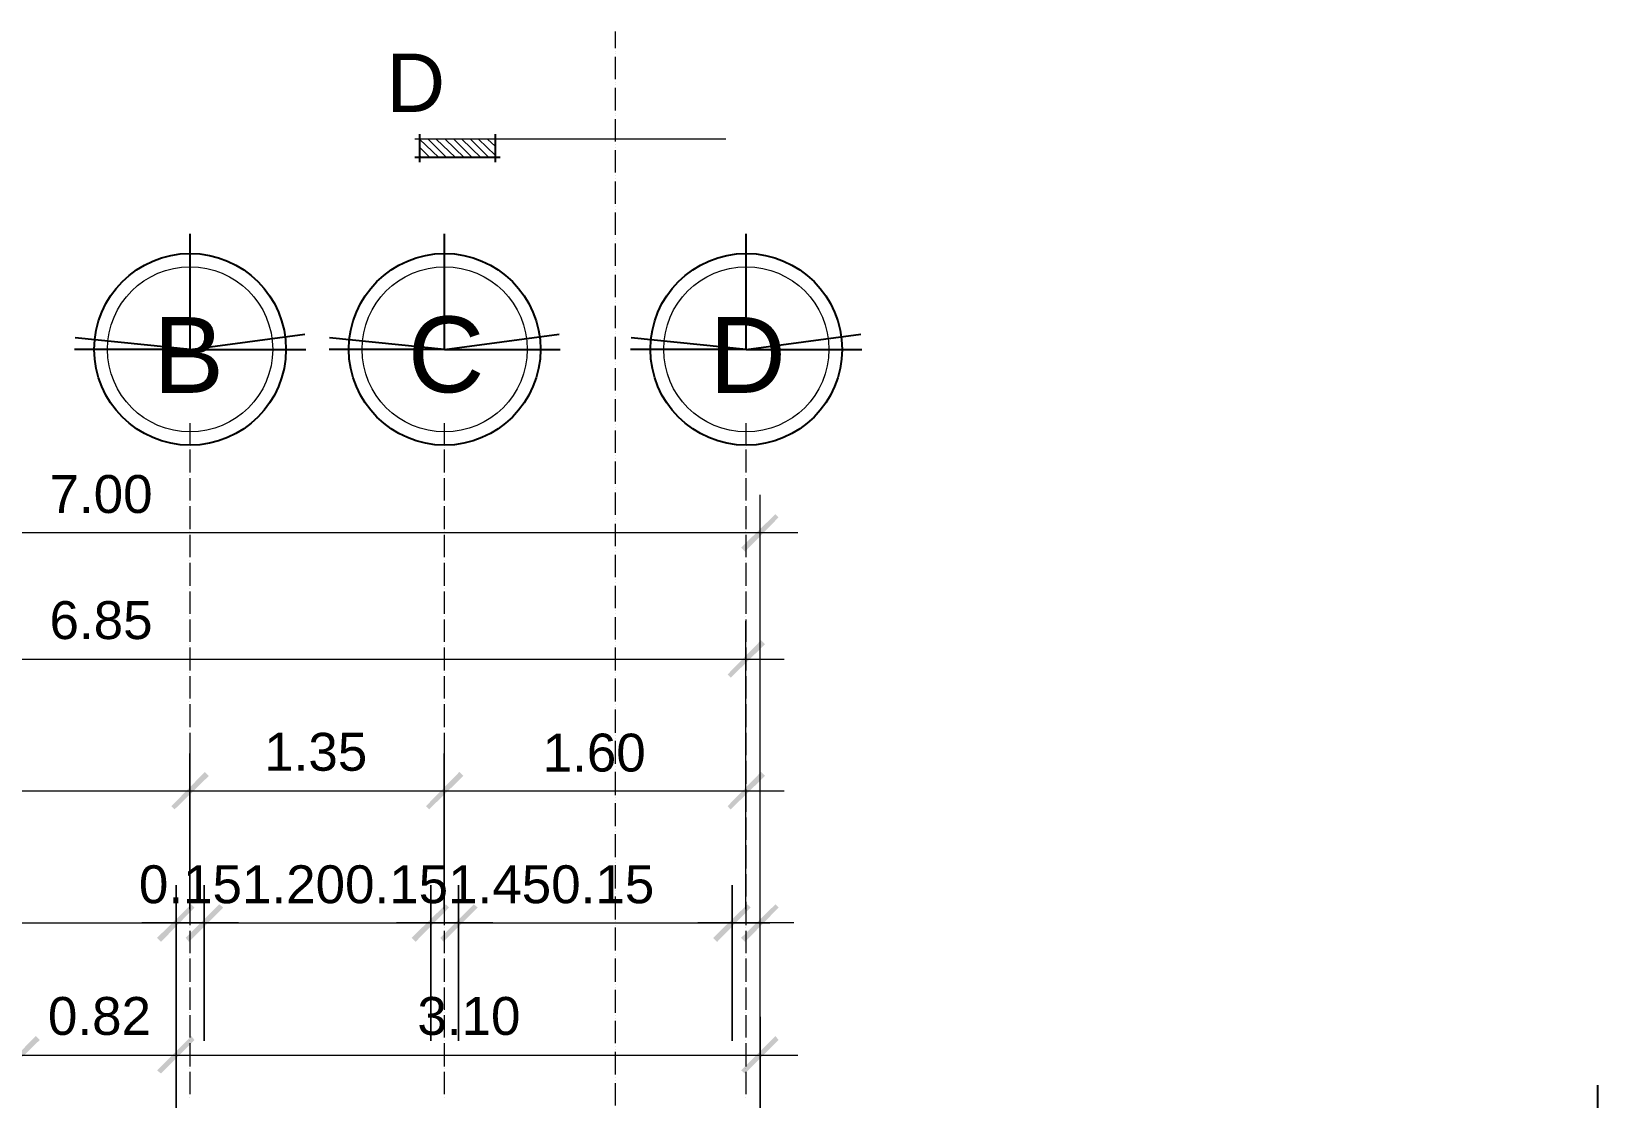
# Model space of a CAD drawing. Header units: millimetres. Extents: x 242 to 289.1, y 51.6 to 80.3.
# Drawn here: x 279.97 to 288.28, y 74.61 to 80.27 of the extents above; entities that cross this region are included whole.
import ezdxf

# ---------------------------------------------------------------- set-up
doc = ezdxf.new("R2010")
doc.units = ezdxf.units.MM
for name, color, linetype in [('PDF_0', 7, 'Continuous'), ('PDF_Acabados', 7, 'Continuous'), ('PDF_Arquitectura', 7, 'Continuous'), ('PDF_Ejes', 7, 'Continuous'), ('PDF_Text', 7, 'Continuous')]:
    doc.layers.add(name, color=color, linetype=linetype)
doc.styles.add('PDF ArialMT', font='arial.ttf')

msp = doc.modelspace()

# ---------------------------------------------------------------- hatches: boundary and pattern name
at = {"layer": 'PDF_0', "transparency": 33554559}
for points in [[(283.7394, 77.5295), (283.7606, 77.5083), (283.9384, 77.6904), (283.9215, 77.7073)], [(283.6675, 76.8564), (283.6844, 76.8395), (283.8664, 77.0173), (283.8453, 77.0384)], [(280.8946, 76.3399), (280.7168, 76.1579), (280.7337, 76.1409), (280.9157, 76.3187)], [(282.245, 76.3399), (282.0672, 76.1579), (282.0841, 76.1409), (282.2662, 76.3187)], [(283.6675, 76.1579), (283.6844, 76.1409), (283.8664, 76.3187), (283.8453, 76.3399)], [(280.8226, 75.6372), (280.6406, 75.4594), (280.6617, 75.4382), (280.8395, 75.6202)], [(280.8099, 75.4382), (280.9919, 75.6202), (280.9708, 75.6372), (280.793, 75.4594)], [(282.1731, 75.6372), (281.991, 75.4594), (282.0122, 75.4382), (282.19, 75.6202)], [(282.1604, 75.4382), (282.3424, 75.6202), (282.3212, 75.6372), (282.1434, 75.4594)], [(283.7733, 75.6372), (283.5912, 75.4594), (283.6124, 75.4382), (283.7902, 75.6202)], [(283.9384, 75.6202), (283.9215, 75.6372), (283.7394, 75.4594), (283.7606, 75.4382)], [(279.8362, 74.7397), (280.0182, 74.9175), (279.9971, 74.9387), (279.8193, 74.7566)], [(280.6617, 74.7397), (280.8395, 74.9175), (280.8226, 74.9387), (280.6406, 74.7566)], [(283.7394, 74.7566), (283.7606, 74.7397), (283.9384, 74.9175), (283.9215, 74.9387)]]:
    msp.add_hatch(color=256, dxfattribs=at).paths.add_polyline_path(points)

# ---------------------------------------------------------------- linework, layer by layer
for p, q in [((280.8162, 78.5815), (280.8162, 79.1951)), ((282.1667, 78.5815), (282.1667, 79.1951)), ((283.7669, 78.5815), (283.7669, 79.1951)), ((280.8162, 78.5815), (280.2057, 78.6423)), ((280.8162, 78.5815), (281.4244, 78.6625)), ((282.1667, 78.5815), (281.5562, 78.6423)), ((282.1667, 78.5815), (282.7749, 78.6625)), ((283.7669, 78.5815), (283.1564, 78.6423)), ((283.7669, 78.5815), (284.3751, 78.6625)), ((280.8162, 78.5815), (280.2027, 78.5815)), ((280.8162, 78.5815), (281.4298, 78.5815)), ((282.1667, 78.5815), (281.5531, 78.5815)), ((282.1667, 78.5815), (282.7803, 78.5815)), ((283.7669, 78.5815), (283.1534, 78.5815)), ((283.7669, 78.5815), (284.3805, 78.5815)), ((288.284, 74.0644), (288.284, 74.678))]:
    msp.add_line(p, q)
for centre in [(280.8162, 78.5815), (282.1667, 78.5815), (283.7669, 78.5815)]:
    msp.add_circle(centre, 0.5085)
at = {"layer": 'PDF_Acabados', "color": 8, "lineweight": 5, "true_color": 0x808080}
msp.add_lwpolyline([(283.659, 79.697), (282.0079, 79.697)], dxfattribs=at)
at = {"layer": 'PDF_Acabados', "lineweight": 25}
for points in [[(282.0333, 79.7224), (282.0333, 79.5743)], [(282.4355, 79.7224), (282.4355, 79.5743)], [(282.4609, 79.5997), (282.0079, 79.5997)]]:
    msp.add_lwpolyline(points, dxfattribs=at)
at = {"layer": 'PDF_Acabados', "lineweight": 9}
for points in [[(282.0333, 79.697), (282.135, 79.5997)], [(282.0799, 79.697), (282.1773, 79.5997)], [(282.1222, 79.697), (282.2239, 79.5997)], [(282.1688, 79.697), (282.2704, 79.5997)], [(282.2154, 79.697), (282.3128, 79.5997)], [(282.2577, 79.697), (282.3593, 79.5997)], [(282.3043, 79.697), (282.4017, 79.5997)], [(282.3466, 79.697), (282.4355, 79.6124)], [(282.3932, 79.697), (282.4355, 79.6589)], [(282.0333, 79.6547), (282.0884, 79.5997)], [(282.0333, 79.6081), (282.046, 79.5997)]]:
    msp.add_lwpolyline(points, dxfattribs=at)
at = {"layer": 'PDF_Arquitectura', "lineweight": 5}
for points in [[(283.0705, 80.2685), (283.0705, 80.1796)], [(283.0705, 80.1627), (283.0705, 80.1627)], [(283.0705, 80.15), (283.0705, 80.15)], [(283.0705, 80.1331), (283.0705, 80.0145)], [(283.0705, 79.9976), (283.0705, 79.9976)], [(283.0705, 79.9849), (283.0705, 79.9849)], [(283.0705, 79.968), (283.0705, 79.8494)], [(283.0705, 79.8325), (283.0705, 79.8325)], [(283.0705, 79.8198), (283.0705, 79.8198)], [(283.0705, 79.8029), (283.0705, 79.6843)], [(283.0705, 79.6674), (283.0705, 79.6674)], [(283.0705, 79.6547), (283.0705, 79.6547)], [(283.0705, 79.6378), (283.0705, 79.5192)], [(283.0705, 79.5023), (283.0705, 79.5023)], [(283.0705, 79.4896), (283.0705, 79.4896)], [(283.0705, 79.4727), (283.0705, 79.3541)], [(283.0705, 79.3372), (283.0705, 79.3372)], [(283.0705, 79.3245), (283.0705, 79.3245)], [(283.0705, 79.3075), (283.0705, 79.189)], [(283.0705, 79.1721), (283.0705, 79.1721)], [(283.0705, 79.1594), (283.0705, 79.1594)], [(283.0705, 79.1424), (283.0705, 79.0239)], [(283.0705, 79.007), (283.0705, 79.007)], [(283.0705, 78.9943), (283.0705, 78.9943)], [(283.0705, 78.9773), (283.0705, 78.8588)], [(283.0705, 78.8419), (283.0705, 78.8419)], [(283.0705, 78.8292), (283.0705, 78.8292)], [(283.0705, 78.8122), (283.0705, 78.6937)], [(283.0705, 78.6768), (283.0705, 78.6768)], [(283.0705, 78.6641), (283.0705, 78.6641)], [(283.0705, 78.6471), (283.0705, 78.5286)], [(283.0705, 78.5117), (283.0705, 78.5117)], [(283.0705, 78.499), (283.0705, 78.499)], [(283.0705, 78.482), (283.0705, 78.3635)], [(283.0705, 78.3466), (283.0705, 78.3466)], [(283.0705, 78.3339), (283.0705, 78.3339)], [(283.0705, 78.3169), (283.0705, 78.1984)], [(283.0705, 78.1815), (283.0705, 78.1815)], [(283.0705, 78.1688), (283.0705, 78.1688)], [(283.0705, 78.1518), (283.0705, 78.0333)], [(283.0705, 78.0164), (283.0705, 78.0164)], [(283.0705, 78.0037), (283.0705, 78.0037)], [(283.0705, 77.9867), (283.0705, 77.8682)], [(283.0705, 77.8512), (283.0705, 77.8512)], [(283.0705, 77.8385), (283.0705, 77.8385)], [(283.0705, 77.8216), (283.0705, 77.7031)], [(283.0705, 77.6861), (283.0705, 77.6861)], [(283.0705, 77.6734), (283.0705, 77.6734)], [(283.0705, 77.6565), (283.0705, 77.538)], [(283.0705, 77.5253), (283.0705, 77.5253)], [(283.0705, 77.5083), (283.0705, 77.5083)], [(283.0705, 77.4914), (283.0705, 77.3729)], [(283.0705, 77.3602), (283.0705, 77.3602)], [(283.0705, 77.3432), (283.0705, 77.3432)], [(283.0705, 77.3263), (283.0705, 77.2078)], [(283.0705, 77.1951), (283.0705, 77.1951)], [(283.0705, 77.1781), (283.0705, 77.1781)], [(283.0705, 77.1612), (283.0705, 77.0427)], [(283.0705, 77.03), (283.0705, 77.03)], [(283.0705, 77.013), (283.0705, 77.013)], [(283.0705, 77.0003), (283.0705, 76.8776)], [(283.0705, 76.8649), (283.0705, 76.8649)], [(283.0705, 76.8479), (283.0705, 76.8479)], [(283.0705, 76.8352), (283.0705, 76.7125)], [(283.0705, 76.6998), (283.0705, 76.6998)], [(283.0705, 76.6828), (283.0705, 76.6828)], [(283.0705, 76.6701), (283.0705, 76.5474)], [(283.0705, 76.5347), (283.0705, 76.5347)], [(283.0705, 76.5177), (283.0705, 76.5177)], [(283.0705, 76.505), (283.0705, 76.3823)], [(283.0705, 76.3695), (283.0705, 76.3695)], [(283.0705, 76.3526), (283.0705, 76.3526)], [(283.0705, 76.3399), (283.0705, 76.2171)], [(283.0705, 76.2044), (283.0705, 76.2044)], [(283.0705, 76.1875), (283.0705, 76.1875)], [(283.0705, 76.1748), (283.0705, 76.052)], [(283.0705, 76.0393), (283.0705, 76.0393)], [(283.0705, 76.0224), (283.0705, 76.0224)], [(283.0705, 76.0097), (283.0705, 75.8869)], [(283.0705, 75.8742), (283.0705, 75.8742)], [(283.0705, 75.8573), (283.0705, 75.8573)], [(283.0705, 75.8446), (283.0705, 75.7218)], [(283.0705, 75.7091), (283.0705, 75.7091)], [(283.0705, 75.6922), (283.0705, 75.6922)], [(283.0705, 75.6795), (283.0705, 75.5567)], [(283.0705, 75.544), (283.0705, 75.544)], [(283.0705, 75.5271), (283.0705, 75.5271)], [(283.0705, 75.5144), (283.0705, 75.3916)], [(283.0705, 75.3789), (283.0705, 75.3789)], [(283.0705, 75.362), (283.0705, 75.362)], [(283.0705, 75.3493), (283.0705, 75.2265)], [(283.0705, 75.2138), (283.0705, 75.2138)], [(283.0705, 75.1969), (283.0705, 75.1969)], [(283.0705, 75.1842), (283.0705, 75.0614)], [(283.0705, 75.0487), (283.0705, 75.0487)], [(283.0705, 75.0318), (283.0705, 75.0318)], [(283.0705, 75.0191), (283.0705, 74.9006)], [(283.0705, 74.8836), (283.0705, 74.8836)], [(283.0705, 74.8667), (283.0705, 74.8667)], [(283.0705, 74.854), (283.0705, 74.7354)], [(283.0705, 74.7185), (283.0705, 74.7185)], [(283.0705, 74.7016), (283.0705, 74.7016)], [(283.0705, 74.6889), (283.0705, 74.5703)]]:
    msp.add_lwpolyline(points, dxfattribs=at)
at = {"layer": 'PDF_Arquitectura', "color": 250, "lineweight": 18, "true_color": 0x404040}
for points in [[(283.841, 75.0403), (283.841, 74.2444), (283.841, 77.8089)], [(276.64, 77.6099), (284.04, 77.6099)], [(283.7648, 76.3145), (283.7648, 77.14)], [(283.968, 76.9368), (276.7162, 76.9368)], [(283.7648, 75.6118), (283.7648, 76.4373)], [(281.0173, 76.2383), (276.7162, 76.2383)], [(282.3678, 76.2383), (280.6151, 76.2383)], [(283.968, 76.2383), (281.9656, 76.2383)], [(283.841, 74.9133), (283.841, 75.7388)], [(276.7924, 75.5398), (280.9411, 75.5398)], [(281.0724, 75.5398), (280.8903, 75.5398), (280.7422, 75.5398), (280.5601, 75.5398)], [(280.6914, 75.5398), (282.2916, 75.5398)], [(282.4228, 75.5398), (282.2408, 75.5398), (282.0926, 75.5398), (281.9106, 75.5398)], [(282.0418, 75.5398), (283.8918, 75.5398)], [(284.0188, 75.5398), (283.841, 75.5398), (283.6929, 75.5398), (283.5108, 75.5398)], [(277.7915, 74.837), (280.1156, 74.837)], [(279.7177, 74.837), (280.9411, 74.837)], [(280.5389, 74.837), (284.04, 74.837)]]:
    msp.add_lwpolyline(points, dxfattribs=at)
for points in [[(280.8141, 76.4373), (280.8141, 75.6118)], [(282.1646, 76.4373), (282.1646, 75.6118)], [(280.7422, 75.7388), (280.7422, 74.9133)], [(280.8903, 75.7388), (280.8903, 74.9133)], [(282.0926, 75.7388), (282.0926, 74.9133)], [(282.2408, 75.7388), (282.2408, 74.9133)], [(283.6929, 75.7388), (283.6929, 74.9133)], [(280.7422, 75.0403), (280.7422, 74.2444)]]:
    msp.add_lwpolyline(points, close=True, dxfattribs=at)
at = {"layer": 'PDF_Ejes', "lineweight": 9}
for points in [[(280.8141, 78.1899), (280.8141, 78.0799)], [(282.1646, 78.1899), (282.1646, 78.0799)], [(283.7648, 78.1899), (283.7648, 78.0799)], [(280.8141, 78.0629), (280.8141, 78.0629)], [(280.8141, 78.0502), (280.8141, 77.9275)], [(282.1646, 78.0629), (282.1646, 78.0629)], [(282.1646, 78.0502), (282.1646, 77.9275)], [(283.7648, 78.0629), (283.7648, 78.0629)], [(283.7648, 78.0502), (283.7648, 77.9275)], [(280.8141, 77.9148), (280.8141, 77.9148)], [(280.8141, 77.8978), (280.8141, 77.7793)], [(282.1646, 77.9148), (282.1646, 77.9148)], [(282.1646, 77.8978), (282.1646, 77.7793)], [(283.7648, 77.9148), (283.7648, 77.9148)], [(283.7648, 77.8978), (283.7648, 77.7793)], [(280.8141, 77.7623), (280.8141, 77.7623)], [(280.8141, 77.7496), (280.8141, 77.6269)], [(282.1646, 77.7623), (282.1646, 77.7623)], [(282.1646, 77.7496), (282.1646, 77.6269)], [(283.7648, 77.7623), (283.7648, 77.7623)], [(283.7648, 77.7496), (283.7648, 77.6269)], [(280.8141, 77.6142), (280.8141, 77.6142)], [(280.8141, 77.5972), (280.8141, 77.4787)], [(282.1646, 77.6142), (282.1646, 77.6142)], [(282.1646, 77.5972), (282.1646, 77.4787)], [(283.7648, 77.6142), (283.7648, 77.6142)], [(283.7648, 77.5972), (283.7648, 77.4787)], [(280.8141, 77.4618), (280.8141, 77.4618)], [(282.1646, 77.4618), (282.1646, 77.4618)], [(283.7648, 77.4618), (283.7648, 77.4618)], [(280.8141, 77.4491), (280.8141, 77.3263)], [(282.1646, 77.4491), (282.1646, 77.3263)], [(283.7648, 77.4491), (283.7648, 77.3263)], [(280.8141, 77.3136), (280.8141, 77.3136)], [(280.8141, 77.2967), (280.8141, 77.1781)], [(282.1646, 77.3136), (282.1646, 77.3136)], [(282.1646, 77.2967), (282.1646, 77.1781)], [(283.7648, 77.3136), (283.7648, 77.3136)], [(283.7648, 77.2967), (283.7648, 77.1781)], [(280.8141, 77.1654), (280.8141, 77.1654)], [(280.8141, 77.1485), (280.8141, 77.03)], [(282.1646, 77.1654), (282.1646, 77.1654)], [(282.1646, 77.1485), (282.1646, 77.03)], [(283.7648, 77.1654), (283.7648, 77.1654)], [(283.7648, 77.1485), (283.7648, 77.03)], [(280.8141, 77.013), (280.8141, 77.013)], [(280.8141, 77.0003), (280.8141, 76.8776)], [(282.1646, 77.013), (282.1646, 77.013)], [(282.1646, 77.0003), (282.1646, 76.8776)], [(283.7648, 77.013), (283.7648, 77.013)], [(283.7648, 77.0003), (283.7648, 76.8776)], [(280.8141, 76.8649), (280.8141, 76.8649)], [(280.8141, 76.8479), (280.8141, 76.7294)], [(282.1646, 76.8649), (282.1646, 76.8649)], [(282.1646, 76.8479), (282.1646, 76.7294)], [(283.7648, 76.8649), (283.7648, 76.8649)], [(283.7648, 76.8479), (283.7648, 76.7294)], [(280.8141, 76.7125), (280.8141, 76.7125)], [(282.1646, 76.7125), (282.1646, 76.7125)], [(283.7648, 76.7125), (283.7648, 76.7125)], [(280.8141, 76.6998), (280.8141, 76.577)], [(282.1646, 76.6998), (282.1646, 76.577)], [(283.7648, 76.6998), (283.7648, 76.577)], [(280.8141, 76.5643), (280.8141, 76.5643)], [(280.8141, 76.5474), (280.8141, 76.4288)], [(282.1646, 76.5643), (282.1646, 76.5643)], [(282.1646, 76.5474), (282.1646, 76.4288)], [(283.7648, 76.5643), (283.7648, 76.5643)], [(283.7648, 76.5474), (283.7648, 76.4288)], [(280.8141, 76.4119), (280.8141, 76.4119)], [(280.8141, 76.3992), (280.8141, 76.2764)], [(282.1646, 76.4119), (282.1646, 76.4119)], [(282.1646, 76.3992), (282.1646, 76.2764)], [(283.7648, 76.4119), (283.7648, 76.4119)], [(283.7648, 76.3992), (283.7648, 76.2764)], [(280.8141, 76.2637), (280.8141, 76.2637)], [(280.8141, 76.2468), (280.8141, 76.1282)], [(282.1646, 76.2637), (282.1646, 76.2637)], [(282.1646, 76.2468), (282.1646, 76.1282)], [(283.7648, 76.2637), (283.7648, 76.2637)], [(283.7648, 76.2468), (283.7648, 76.1282)], [(280.8141, 76.1155), (280.8141, 76.1155)], [(280.8141, 76.0986), (280.8141, 75.9801)], [(282.1646, 76.1155), (282.1646, 76.1155)], [(282.1646, 76.0986), (282.1646, 75.9801)], [(283.7648, 76.1155), (283.7648, 76.1155)], [(283.7648, 76.0986), (283.7648, 75.9801)], [(280.8141, 75.9631), (280.8141, 75.9631)], [(282.1646, 75.9631), (282.1646, 75.9631)], [(283.7648, 75.9631), (283.7648, 75.9631)], [(280.8141, 75.9504), (280.8141, 75.8277)], [(282.1646, 75.9504), (282.1646, 75.8277)], [(283.7648, 75.9504), (283.7648, 75.8277)], [(280.8141, 75.815), (280.8141, 75.815)], [(280.8141, 75.798), (280.8141, 75.6795)], [(282.1646, 75.815), (282.1646, 75.815)], [(282.1646, 75.798), (282.1646, 75.6795)], [(283.7648, 75.815), (283.7648, 75.815)], [(283.7648, 75.798), (283.7648, 75.6795)], [(280.8141, 75.6626), (280.8141, 75.6626)], [(280.8141, 75.6499), (280.8141, 75.5271)], [(282.1646, 75.6626), (282.1646, 75.6626)], [(282.1646, 75.6499), (282.1646, 75.5271)], [(283.7648, 75.6626), (283.7648, 75.6626)], [(283.7648, 75.6499), (283.7648, 75.5271)], [(280.8141, 75.5144), (280.8141, 75.5144)], [(280.8141, 75.4975), (280.8141, 75.3789)], [(282.1646, 75.5144), (282.1646, 75.5144)], [(282.1646, 75.4975), (282.1646, 75.3789)], [(283.7648, 75.5144), (283.7648, 75.5144)], [(283.7648, 75.4975), (283.7648, 75.3789)], [(280.8141, 75.362), (280.8141, 75.362)], [(280.8141, 75.3493), (280.8141, 75.2265)], [(282.1646, 75.362), (282.1646, 75.362)], [(282.1646, 75.3493), (282.1646, 75.2265)], [(283.7648, 75.362), (283.7648, 75.362)], [(283.7648, 75.3493), (283.7648, 75.2265)], [(280.8141, 75.2138), (280.8141, 75.2138)], [(282.1646, 75.2138), (282.1646, 75.2138)], [(283.7648, 75.2138), (283.7648, 75.2138)], [(280.8141, 75.1969), (280.8141, 75.0784)], [(282.1646, 75.1969), (282.1646, 75.0784)], [(283.7648, 75.1969), (283.7648, 75.0784)], [(280.8141, 75.0657), (280.8141, 75.0657)], [(280.8141, 75.0487), (280.8141, 74.9302)], [(282.1646, 75.0657), (282.1646, 75.0657)], [(282.1646, 75.0487), (282.1646, 74.9302)], [(283.7648, 75.0657), (283.7648, 75.0657)], [(283.7648, 75.0487), (283.7648, 74.9302)], [(280.8141, 74.9133), (280.8141, 74.9133)], [(280.8141, 74.9006), (280.8141, 74.7778)], [(282.1646, 74.9133), (282.1646, 74.9133)], [(282.1646, 74.9006), (282.1646, 74.7778)], [(283.7648, 74.9133), (283.7648, 74.9133)], [(283.7648, 74.9006), (283.7648, 74.7778)], [(280.8141, 74.7651), (280.8141, 74.7651)], [(280.8141, 74.7481), (280.8141, 74.6296)], [(282.1646, 74.7651), (282.1646, 74.7651)], [(282.1646, 74.7481), (282.1646, 74.6296)], [(283.7648, 74.7651), (283.7648, 74.7651)], [(283.7648, 74.7481), (283.7648, 74.6296)], [(280.8141, 74.6127), (280.8141, 74.6127)], [(282.1646, 74.6127), (282.1646, 74.6127)], [(283.7648, 74.6127), (283.7648, 74.6127)]]:
    msp.add_lwpolyline(points, dxfattribs=at)
at = {"layer": 'PDF_Ejes', "color": 254, "lineweight": 0, "true_color": 0xdcdcdc}
for centre in [(280.8162, 78.5815), (280.8162, 78.5815), (282.1667, 78.5815), (282.1667, 78.5815), (283.7669, 78.5815), (283.7669, 78.5815)]:
    msp.add_circle(centre, 0.4382, dxfattribs=at)

# ---------------------------------------------------------------- texts
at = {"layer": 'PDF_Text', "color": 8, "true_color": 0x808080, "insert": (281.8569, 79.9959), "char_height": 0.3098, "attachment_point": 4, "style": 'PDF ArialMT'}
msp.add_mtext('D', dxfattribs=at)
at = {"layer": 'PDF_Text', "attachment_point": 4, "style": 'PDF ArialMT'}
for s, insert, char_height in [('B', (280.6207, 78.5517), 0.4023), ('C', (281.9712, 78.5517), 0.4023), ('D', (283.5715, 78.5517), 0.4023), ('7.00', (280.0703, 77.8125), 0.20116), ('6.85', (280.0703, 77.1436), 0.20116), ('1.35', (281.2092, 76.4451), 0.20116), ('1.60', (282.6867, 76.4408), 0.20116), ('0.151.200.151.450.15', (280.5445, 75.7423), 0.201156), ('0.82', (280.0619, 75.0437), 0.20116), ('3.10', (282.022, 75.0437), 0.20116)]:
    msp.add_mtext(s, dxfattribs=dict(at, insert=insert, char_height=char_height))

doc.saveas('drawing.dxf')
